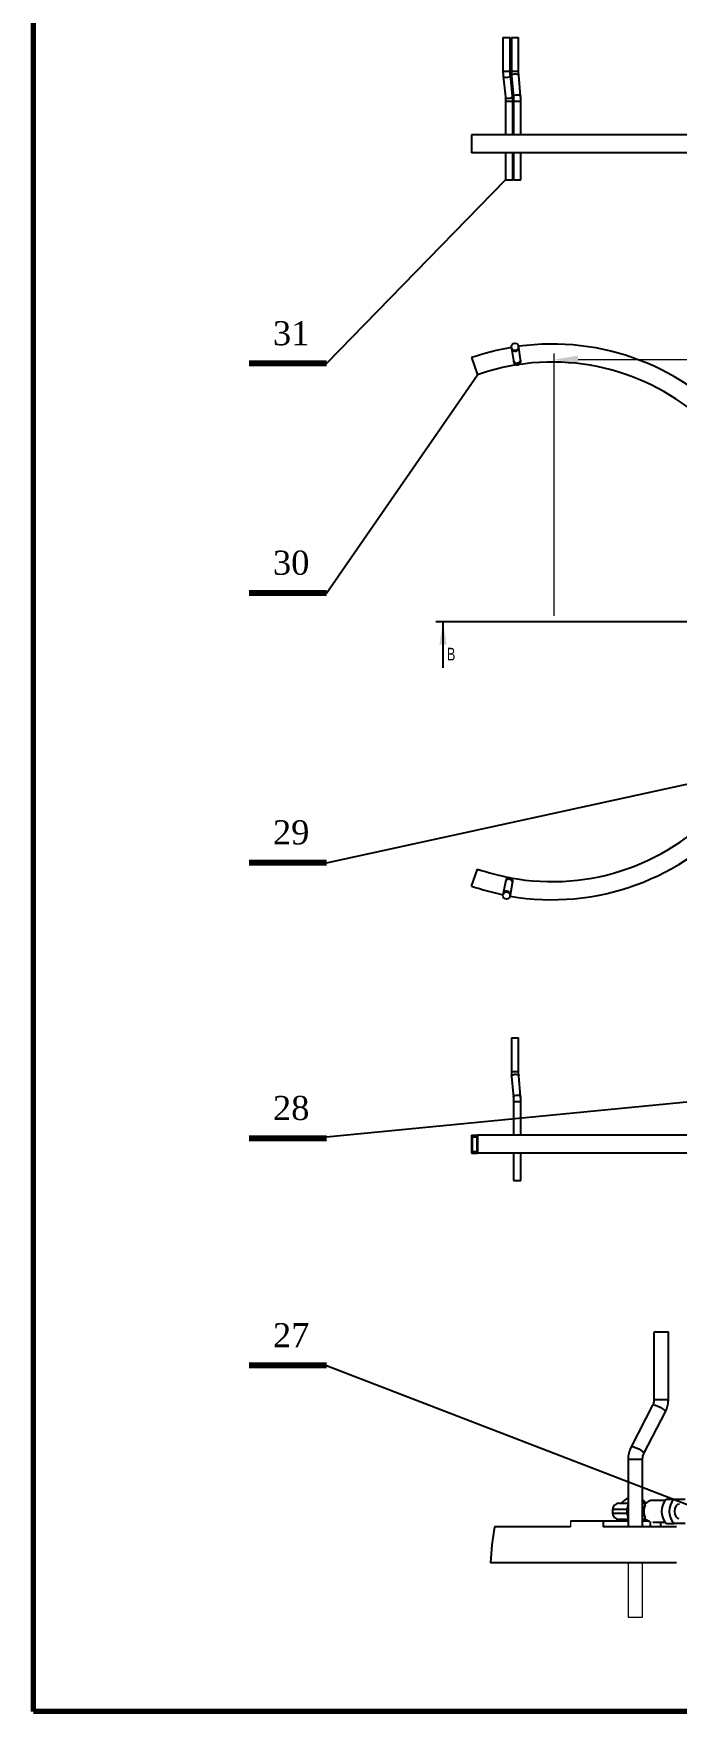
# Model space of a CAD drawing. Header units: millimetres. Extents: x -219 to 2642, y 0 to 2247.
# Drawn here: x -219 to -6, y 1406 to 1963 of the extents above; entities that cross this region are included whole.
import ezdxf

# ---------------------------------------------------------------- set-up
doc = ezdxf.new("R2010")
doc.units = ezdxf.units.MM
doc.header["$PDSIZE"] = -1
doc.layers.add('dddd', color=1, linetype='Continuous')
doc.layers.add('NETCOBAN', color=1, linetype='Continuous', lineweight=20)
doc.styles.add('dinh1', font='VNARIAL.TTF', dxfattribs={"oblique": 15})
doc.styles.add('SLDTEXTSTYLE0', font='TXT', dxfattribs={"width": 0.75})
doc.styles.get("Standard").update_dxf_attribs({"font": 'times_0.ttf'})
doc.dimstyles.new('kt_tq', dxfattribs={"dimtxt": 3.5, "dimasz": 8, "dimexe": 2, "dimexo": 2, "dimgap": 2, "dimtad": 1, "dimdec": 0, "dimlfac": 2.5, "dimzin": 0, "dimtxsty": 'dinh1', "dimcen": 0.09, "dimclrd": 21, "dimclre": 21, "dimclrt": 256, "dimadec": 0, "dimazin": 0, "dimtm": 1e-09, "dimtfac": 1, "dimtdec": 0, "dimtofl": 0, "dimtmove": 0, "dimatfit": 3, "dimfxl": 0.18, "dimtolj": 1, "dimtzin": 0, "dimlwd": 13, "dimlwe": 13, "dimarcsym": 0})

# ---------------------------------------------------------------- blocks, each defined once
blk = doc.blocks.new('*D6')
at = {"layer": 'Defpoints', "color": 21, "lineweight": 13, "ltscale": 0.5, "transparency": 16777216}
for p, q in [((283.37, 1871.45), (283.37, 1852.63)), ((-46.87, 1769.61), (-46.87, 1856.63)), ((-38.87, 1854.63), (275.37, 1854.63))]:
    blk.add_line(p, q, dxfattribs=at)
at = {"layer": 'Defpoints', "color": 0, "ltscale": 0.5, "transparency": 16777216}
for p in [(283.37, 1873.45), (283.37, 1854.63), (-46.87, 1767.61)]:
    blk.add_point(p, dxfattribs=at)
at = {"layer": 'Defpoints', "color": 21, "ltscale": 0.5, "transparency": 16777216}
for points in [[(-38.87, 1855.96), (-38.87, 1853.29), (-46.87, 1854.63)], [(275.37, 1855.96), (275.37, 1853.29), (283.37, 1854.63)]]:
    blk.add_solid(points, dxfattribs=at)
at = {"layer": 'Defpoints', "lineweight": 25, "ltscale": 0.5, "transparency": 16777216, "insert": (118.25, 1858.41), "char_height": 3.5, "attachment_point": 5, "style": 'dinh1'}
blk.add_mtext('\\A1;525', dxfattribs=at)

msp = doc.modelspace()

# ---------------------------------------------------------------- linework, layer by layer
for p, q in [((-63.81, 1961.56), (-63.81, 1950.36)), ((-63.81, 1961.56), (-63.55, 1961.56)), ((-63.55, 1961.56), (-61.41, 1961.56)), ((-61.41, 1950.36), (-61.41, 1961.56)), ((-61.02, 1961.56), (-61.02, 1950.36)), ((-61.02, 1961.56), (-58.62, 1961.56)), ((-58.62, 1950.36), (-58.62, 1961.56)), ((-63.81, 1950.36), (-63.55, 1950.36)), ((-63.72, 1948.73), (-62.98, 1941.81)), ((-63.55, 1950.36), (-61.41, 1950.36)), ((-60.59, 1942.07), (-61.34, 1948.99)), ((-61.02, 1950.36), (-58.62, 1950.36)), ((-60.95, 1948.76), (-60.35, 1941.84)), ((-57.95, 1942.05), (-58.56, 1948.97)), ((-62.91, 1940.44), (-62.91, 1929.25)), ((-62.91, 1940.44), (-62.66, 1940.44)), ((-62.66, 1940.44), (-60.51, 1940.44)), ((-60.51, 1929.25), (-60.51, 1940.44)), ((-60.29, 1940.44), (-60.29, 1929.25)), ((-60.29, 1940.44), (-57.89, 1940.44)), ((-57.89, 1929.25), (-57.89, 1940.44)), ((-74.2, 1929.25), (-74.2, 1923.25)), ((14.61, 1929.25), (-74.2, 1929.25)), ((33.5, 1923.25), (-74.2, 1923.25)), ((-62.91, 1923.25), (-62.91, 1914.25)), ((-60.51, 1914.25), (-60.51, 1923.25)), ((-60.29, 1923.25), (-60.29, 1914.25)), ((-57.89, 1914.25), (-57.89, 1923.25)), ((-62.91, 1914.25), (-62.66, 1914.25)), ((-62.66, 1914.25), (-60.51, 1914.25)), ((-60.29, 1914.25), (-57.89, 1914.25)), ((-74.2, 1855.28), (-72.22, 1849.62)), ((-60.94, 1858.29), (-60.34, 1854.34)), ((-57.96, 1854.7), (-58.57, 1858.65)), ((322.37, 1767.61), (-86.08, 1767.61)), ((-83.68, 1752.37), (-83.68, 1767.61)), ((-74.2, 1679.94), (-72.22, 1685.6)), ((-62.96, 1681.37), (-63.71, 1677.45)), ((-61.35, 1677), (-60.61, 1680.92)), ((-61.02, 1629.6), (-61.02, 1618.41)), ((-61.02, 1629.6), (-58.62, 1629.6)), ((-58.62, 1618.41), (-58.62, 1629.6)), ((-61.02, 1618.41), (-58.62, 1618.41)), ((-60.95, 1616.8), (-60.35, 1609.88)), ((-57.95, 1610.09), (-58.56, 1617.01)), ((-60.29, 1608.49), (-60.29, 1597.29)), ((-60.29, 1608.49), (-57.89, 1608.49)), ((-57.89, 1597.29), (-57.89, 1608.49)), ((-74.2, 1597.29), (-74.2, 1591.29)), ((-74.2, 1597.29), (-72.22, 1597.29)), ((-74, 1596.69), (-74, 1591.89)), ((-74, 1596.69), (-72.42, 1596.69)), ((-72.42, 1596.69), (-72.42, 1591.89)), ((-72.22, 1597.29), (-72.22, 1591.29)), ((-58.91, 1597.29), (-72.22, 1597.29)), ((9.8, 1597.29), (-58.91, 1597.29)), ((-74.2, 1591.29), (-72.22, 1591.29)), ((-74, 1591.89), (-72.42, 1591.89)), ((-58.91, 1591.29), (-72.22, 1591.29)), ((-60.29, 1591.29), (-60.29, 1582.29)), ((19.48, 1591.29), (-58.91, 1591.29)), ((-57.89, 1582.29), (-57.89, 1591.29)), ((-60.29, 1582.29), (-57.89, 1582.29)), ((-13.72, 1531.77), (-13.72, 1509.6)), ((-13.15, 1531.99), (-8.99, 1531.99)), ((-8.99, 1531.99), (-8.92, 1531.99)), ((-8.92, 1509.6), (-8.92, 1531.99)), ((-13.72, 1509.6), (-8.99, 1509.6)), ((-14.17, 1507.7), (-21.3, 1493.86)), ((-17.04, 1491.66), (-9.9, 1505.5)), ((-22.29, 1489.76), (-22.29, 1467.36)), ((-22.29, 1489.76), (-17.57, 1489.76)), ((-17.57, 1489.76), (-17.49, 1489.76)), ((-17.49, 1467.36), (-17.49, 1489.76)), ((-17.06, 1491.86), (-17.04, 1491.66)), ((-22.29, 1476.62), (-22.81, 1476.62)), ((-15.53, 1475.76), (-15.6, 1475.71)), ((-10.01, 1476.06), (-14.5, 1476.06)), ((-9.59, 1476.51), (-7.06, 1476.51)), ((-7.06, 1476.51), (-3.39, 1476.51)), ((-27.46, 1473.06), (-27.46, 1471.86)), ((-22.59, 1473.06), (-27.46, 1473.06)), ((-27.46, 1471.86), (-22.59, 1471.86)), ((-25.36, 1475.16), (-22.29, 1475.16)), ((-22.59, 1471.86), (-22.59, 1473.06)), ((-22.29, 1473.06), (-22.59, 1473.06)), ((-22.59, 1471.86), (-22.29, 1471.86)), ((-17.49, 1475.16), (-16.37, 1475.16)), ((-17.06, 1473.06), (-17.49, 1473.06)), ((-17.49, 1471.86), (-17.06, 1471.86)), ((-17.06, 1472.46), (-17.06, 1473.06)), ((-17.06, 1471.86), (-17.06, 1472.46)), ((-41.39, 1467.36), (-66.59, 1467.36)), ((-30.62, 1469.16), (-41.39, 1469.16)), ((-30.62, 1469.16), (-30.62, 1467.36)), ((-22.29, 1469.16), (-30.62, 1469.16)), ((-22.03, 1467.36), (-30.62, 1467.36)), ((-22.29, 1469.76), (-25.36, 1469.76)), ((-6.27, 1467.36), (-22.03, 1467.36)), ((-16.37, 1469.76), (-17.49, 1469.76)), ((-15.18, 1469.16), (-17.49, 1469.16)), ((-15.6, 1469.21), (-15.53, 1469.16)), ((-15.02, 1469.08), (-15.02, 1467.36)), ((-14.08, 1468.86), (-10.01, 1468.86)), ((-11.41, 1467.36), (-11.41, 1468.86)), ((-9.59, 1468.41), (-7.06, 1468.41)), ((-3.39, 1468.41), (-7.06, 1468.41)), ((-22.03, 1455.36), (-67.94, 1455.36)), ((-6.27, 1455.36), (-22.03, 1455.36))]:
    msp.add_line(p, q)
at = {"color": 8, "linetype": 'Continuous', "lineweight": 15}
for p, q in [((-8.99, 1509.6), (-8.92, 1509.6)), ((-9.93, 1505.7), (-9.9, 1505.5))]:
    msp.add_line(p, q, dxfattribs=at)
at = {"color": 7, "linetype": 'Continuous', "lineweight": 15}
for p, q in [((-41.39, 1469.16), (-41.39, 1467.36)), ((-22.29, 1455.36), (-22.29, 1437.36)), ((-17.49, 1437.36), (-17.49, 1455.36)), ((-22.29, 1437.36), (-17.57, 1437.36)), ((-17.57, 1437.36), (-17.49, 1437.36))]:
    msp.add_line(p, q, dxfattribs=at)
at = {"flags": 128}
for points in [[(-63.72, 1948.73), (-63.68, 1948.6), (-63.46, 1948.41)], [(-63.46, 1948.41), (-63.1, 1948.3), (-62.65, 1948.26), (-62.19, 1948.32), (-61.78, 1948.47), (-61.48, 1948.67), (-61.34, 1948.9), (-61.34, 1948.99)], [(-60.95, 1948.76), (-60.93, 1948.9), (-60.76, 1949.13), (-60.43, 1949.31), (-60, 1949.43), (-59.53, 1949.46), (-59.1, 1949.4), (-58.77, 1949.26), (-58.59, 1949.06), (-58.56, 1948.97)], [(-62.98, 1941.81), (-62.93, 1941.68), (-62.71, 1941.49)], [(-62.71, 1941.49), (-62.35, 1941.37), (-61.91, 1941.34), (-61.44, 1941.4), (-61.03, 1941.54), (-60.73, 1941.75), (-60.6, 1941.98), (-60.59, 1942.07)], [(-60.35, 1941.84), (-60.32, 1941.98), (-60.15, 1942.2), (-59.82, 1942.39), (-59.39, 1942.51), (-58.92, 1942.54), (-58.49, 1942.48), (-58.16, 1942.34), (-57.98, 1942.14), (-57.95, 1942.04)], [(-61.01, 1858.68), (-61, 1858.68), (-61, 1858.66), (-61, 1858.63), (-60.99, 1858.58), (-60.98, 1858.53), (-60.97, 1858.46), (-60.96, 1858.38), (-60.94, 1858.29)], [(-60.94, 1858.29), (-60.93, 1858.22), (-60.76, 1857.86), (-60.43, 1857.58), (-60, 1857.44), (-59.53, 1857.46), (-59.1, 1857.63), (-58.77, 1857.93), (-58.59, 1858.31), (-58.57, 1858.65)], [(-60.34, 1854.34), (-60.32, 1854.28), (-60.15, 1853.91), (-59.82, 1853.63), (-59.39, 1853.49), (-58.92, 1853.51), (-58.49, 1853.68), (-58.16, 1853.98), (-57.98, 1854.36), (-57.96, 1854.7)], [(-60.34, 1854.34), (-60.32, 1854.25), (-60.31, 1854.17), (-60.3, 1854.1), (-60.29, 1854.04), (-60.28, 1854), (-60.28, 1853.97), (-60.28, 1853.95), (-60.28, 1853.94)], [(-58.57, 1858.65), (-58.59, 1858.74), (-58.6, 1858.82), (-58.61, 1858.89), (-58.62, 1858.95), (-58.62, 1858.99), (-58.63, 1859.02), (-58.63, 1859.04), (-58.63, 1859.05)], [(-57.9, 1854.31), (-57.9, 1854.31), (-57.91, 1854.33), (-57.91, 1854.36), (-57.92, 1854.41), (-57.93, 1854.46), (-57.94, 1854.53), (-57.95, 1854.61), (-57.96, 1854.7)], [(-60.61, 1680.92), (-60.6, 1680.99), (-60.64, 1681.39), (-60.86, 1681.76), (-61.22, 1682.04), (-61.66, 1682.18), (-62.13, 1682.16), (-62.54, 1681.99), (-62.84, 1681.69), (-62.96, 1681.37)], [(-62.89, 1681.77), (-62.89, 1681.76), (-62.89, 1681.74), (-62.9, 1681.71), (-62.91, 1681.67), (-62.92, 1681.61), (-62.93, 1681.54), (-62.95, 1681.46), (-62.96, 1681.37)], [(-63.71, 1677.45), (-63.73, 1677.36), (-63.74, 1677.28), (-63.76, 1677.21), (-63.77, 1677.15), (-63.77, 1677.11), (-63.78, 1677.08), (-63.78, 1677.06), (-63.78, 1677.05)], [(-61.35, 1677), (-61.34, 1677.06), (-61.39, 1677.47), (-61.6, 1677.84), (-61.96, 1678.11), (-62.41, 1678.26), (-62.87, 1678.24), (-63.29, 1678.07), (-63.58, 1677.77), (-63.71, 1677.45)], [(-61.43, 1676.6), (-61.43, 1676.61), (-61.42, 1676.63), (-61.42, 1676.66), (-61.41, 1676.7), (-61.4, 1676.76), (-61.38, 1676.83), (-61.37, 1676.91), (-61.35, 1677)], [(-60.61, 1680.92), (-60.59, 1681.02), (-60.57, 1681.1), (-60.56, 1681.16), (-60.55, 1681.22), (-60.54, 1681.26), (-60.54, 1681.29), (-60.53, 1681.31), (-60.53, 1681.32)], [(-60.95, 1616.8), (-60.93, 1616.94), (-60.76, 1617.17), (-60.43, 1617.36), (-60, 1617.48), (-59.53, 1617.51), (-59.1, 1617.45), (-58.77, 1617.31), (-58.59, 1617.1), (-58.56, 1617.01)], [(-60.35, 1609.88), (-60.32, 1610.02), (-60.15, 1610.25), (-59.82, 1610.44), (-59.39, 1610.55), (-58.92, 1610.59), (-58.49, 1610.53), (-58.16, 1610.38), (-57.98, 1610.18), (-57.95, 1610.09)], [(-14.17, 1507.7), (-14.14, 1507.73), (-13.82, 1507.8), (-13.23, 1507.68), (-12.45, 1507.39), (-11.62, 1506.99), (-10.84, 1506.53), (-10.25, 1506.07), (-9.93, 1505.7)], [(-21.3, 1493.86), (-21.28, 1493.89), (-20.96, 1493.95), (-20.37, 1493.83), (-19.59, 1493.55), (-18.75, 1493.15), (-17.98, 1492.68), (-17.39, 1492.23), (-17.06, 1491.86)], [(-16.84, 1474.98), (-16.57, 1475.08), (-16.55, 1475.09)], [(-16.55, 1469.84), (-16.57, 1469.85), (-16.84, 1469.95)], [(-5.22, 1474.86), (-5.88, 1474.68), (-6.43, 1474.16), (-6.8, 1473.38), (-6.93, 1472.46), (-6.8, 1471.55), (-6.43, 1470.77), (-5.88, 1470.25), (-5.42, 1470.08)]]:
    msp.add_lwpolyline(points, dxfattribs=at)
for centre in [(-59.82, 1858.87), (-62.61, 1676.83)]:
    msp.add_circle(centre, 1.2)
for centre, radius, start, end in [((-47.49, 1778.81), 81, 39.9364, 97.9028), ((-47.49, 1778.81), 81, 99.6006, 109.2517), ((-59.09, 1854.12), 1.2, 188.7517, 8.7517), ((-47.49, 1778.81), 75, 98.7517, 109.2517), ((-47.49, 1778.81), 75, 40.1915, 98.7517), ((-47.49, 1756.41), 75, 259.2483, 319.8085), ((-47.49, 1756.41), 81, 260.0972, 320.0636), ((-47.49, 1756.41), 75, 250.7483, 259.2483), ((-61.71, 1681.54), 1.2, 349.2483, 169.2483), ((-47.49, 1756.41), 81, 250.7483, 258.3994), ((16.39, 1456.03), 81.5, 111.2463, 111.6771), ((-20.41, 1472.46), 4.8, 119.9979, 145.7719), ((-20.41, 1472.46), 4.8, 34.2274, 52.5515), ((-14.49, 1474.11), 1.95, 90.4906, 122.1883), ((-5.33, 1472.46), 5.88, 136.4296, 223.5704), ((-2.8, 1472.46), 5.88, 136.4296, 223.5704), ((-25.36, 1473.06), 2.1, 90.0001, 179.999), ((-25.36, 1471.86), 2.1, 180.001, 269.9999), ((-18.42, 1473.27), 4.17, 157.8219, 182.7679), ((-18.42, 1471.66), 4.17, 177.2321, 202.1781), ((-12.38, 1472.5), 4.69, 155.0173, 180.4255), ((-14.65, 1473.09), 2.41, 144.9022, 180.6543), ((-12.38, 1472.43), 4.69, 179.5741, 204.9827), ((-14.65, 1471.84), 2.41, 179.3457, 215.0978), ((18.06, 1451.76), 86.08, 169.5592, 177.6034), ((-20.4, 1472.47), 4.8, 214.2318, 223.4301), ((-20.41, 1472.47), 4.81, 316.5738, 325.7642)]:
    msp.add_arc(centre, radius, start, end)
for points, knots in [([(-63.81, 1950.36), (-63.8, 1950.22), (-63.8, 1949.81), (-63.77, 1949.26), (-63.74, 1948.87), (-63.72, 1948.73)], [0, 0, 0, 0, 0.249793, 0.728697, 1, 1, 1, 1]), ([(-61.34, 1948.99), (-61.35, 1949.1), (-61.38, 1949.4), (-61.4, 1949.87), (-61.4, 1950.23), (-61.41, 1950.36)], [0, 0, 0, 0, 0.249533, 0.719954, 1, 1, 1, 1]), ([(-61.02, 1950.36), (-61.02, 1950.22), (-61.02, 1949.82), (-60.99, 1949.27), (-60.96, 1948.89), (-60.95, 1948.76)], [0, 0, 0, 0, 0.249937, 0.729209, 1, 1, 1, 1]), ([(-58.56, 1948.97), (-58.57, 1949.07), (-58.6, 1949.38), (-58.62, 1949.86), (-58.62, 1950.23), (-58.62, 1950.36)], [0, 0, 0, 0, 0.24972, 0.721425, 1, 1, 1, 1]), ([(-62.98, 1941.81), (-62.97, 1941.71), (-62.94, 1941.41), (-62.91, 1940.94), (-62.91, 1940.58), (-62.91, 1940.44)], [0, 0, 0, 0, 0.249533, 0.719942, 1, 1, 1, 1]), ([(-60.51, 1940.44), (-60.51, 1940.58), (-60.51, 1940.99), (-60.54, 1941.55), (-60.58, 1941.93), (-60.59, 1942.07)], [0, 0, 0, 0, 0.249793, 0.728697, 1, 1, 1, 1]), ([(-60.35, 1941.84), (-60.34, 1941.73), (-60.31, 1941.42), (-60.29, 1940.94), (-60.29, 1940.58), (-60.29, 1940.44)], [0, 0, 0, 0, 0.249717, 0.721428, 1, 1, 1, 1]), ([(-57.89, 1940.44), (-57.89, 1940.58), (-57.89, 1940.99), (-57.91, 1941.53), (-57.94, 1941.91), (-57.95, 1942.05)], [0, 0, 0, 0, 0.249947, 0.729218, 1, 1, 1, 1]), ([(-61.02, 1618.41), (-61.02, 1618.27), (-61.02, 1617.86), (-60.99, 1617.32), (-60.96, 1616.94), (-60.95, 1616.8)], [0, 0, 0, 0, 0.249937, 0.729209, 1, 1, 1, 1]), ([(-58.56, 1617.01), (-58.57, 1617.12), (-58.6, 1617.43), (-58.62, 1617.91), (-58.62, 1618.27), (-58.62, 1618.41)], [0, 0, 0, 0, 0.24972, 0.721425, 1, 1, 1, 1]), ([(-60.35, 1609.88), (-60.34, 1609.78), (-60.31, 1609.47), (-60.29, 1608.99), (-60.29, 1608.62), (-60.29, 1608.49)], [0, 0, 0, 0, 0.249717, 0.721428, 1, 1, 1, 1]), ([(-57.89, 1608.49), (-57.89, 1608.63), (-57.89, 1609.03), (-57.91, 1609.58), (-57.94, 1609.96), (-57.95, 1610.09)], [0, 0, 0, 0, 0.249947, 0.729218, 1, 1, 1, 1]), ([(-13.72, 1509.6), (-13.72, 1509.43), (-13.74, 1508.89), (-13.9, 1508.25), (-14.12, 1507.81), (-14.17, 1507.7)], [0, 0, 0, 0, 0.25647, 0.8193977, 1, 1, 1, 1]), ([(-9.9, 1505.5), (-9.75, 1505.82), (-9.35, 1506.68), (-8.99, 1508.07), (-8.94, 1509.13), (-8.92, 1509.6)], [0, 0, 0, 0, 0.25003, 0.667809, 1, 1, 1, 1]), ([(-21.3, 1493.86), (-21.45, 1493.53), (-21.85, 1492.68), (-22.22, 1491.29), (-22.27, 1490.23), (-22.29, 1489.76)], [0, 0, 0, 0, 0.250026, 0.667801, 1, 1, 1, 1]), ([(-17.49, 1489.76), (-17.48, 1489.92), (-17.46, 1490.46), (-17.3, 1491.11), (-17.09, 1491.55), (-17.04, 1491.66)], [0, 0, 0, 0, 0.2564858, 0.8194072, 1, 1, 1, 1]), ([(-15.6, 1475.71), (-15.78, 1475.59), (-16.06, 1475.39), (-16.37, 1475.15), (-16.55, 1475.04), (-16.66, 1474.98), (-16.75, 1474.96), (-16.8, 1474.96), (-16.83, 1474.97), (-16.84, 1474.98)], [0, 0, 0, 0, 0.451137, 0.692447, 0.793647, 0.891633, 0.940606, 0.979915, 1, 1, 1, 1]), ([(-16.62, 1474.48), (-16.63, 1474.58), (-16.64, 1474.77), (-16.77, 1474.91), (-16.84, 1474.98)], [0, 0, 0, 0, 0.515096, 1, 1, 1, 1]), ([(-16.84, 1469.95), (-16.77, 1470.02), (-16.64, 1470.16), (-16.63, 1470.35), (-16.62, 1470.45)], [0, 0, 0, 0, 0.484904, 1, 1, 1, 1]), ([(-16.84, 1469.95), (-16.83, 1469.95), (-16.8, 1469.97), (-16.75, 1469.97), (-16.66, 1469.95), (-16.55, 1469.89), (-16.37, 1469.77), (-16.06, 1469.53), (-15.78, 1469.34), (-15.6, 1469.21)], [0, 0, 0, 0, 0.020085, 0.059394, 0.108367, 0.206353, 0.307553, 0.548863, 1, 1, 1, 1])]:
    msp.add_open_spline(points, degree=3, knots=knots)
msp.add_solid([(-83.68, 1767.61), (-84.9, 1759.99), (-82.46, 1759.99)])
at = {"layer": 'dddd', "lineweight": 70}
for p, q in [((-219.47, 1406.06), (-219.47, 2247.06)), ((969.53, 1406.06), (-219.47, 1406.06))]:
    msp.add_line(p, q, dxfattribs=at)
at = {"layer": 'dddd', "lineweight": 80}
for p, q in [((-122.27, 1853.29), (-148.02, 1853.29)), ((-122.27, 1777.14), (-148.02, 1777.14)), ((-122.27, 1687.67), (-148.02, 1687.67)), ((-122.27, 1596.2), (-148.02, 1596.2)), ((-122.27, 1520.86), (-148.02, 1520.86))]:
    msp.add_line(p, q, dxfattribs=at)
at = {"layer": 'Defpoints', "lineweight": 25, "ltscale": 0.5}
for p, q in [((-122.27, 1853.29), (-62.91, 1914.25)), ((-122.27, 1777.14), (-72.22, 1849.62)), ((-122.27, 1687.67), (34.59, 1721.89)), ((-122.27, 1596.72), (53.37, 1613.79)), ((-122.27, 1520.86), (14.36, 1468.2))]:
    msp.add_line(p, q, dxfattribs=at)

# ---------------------------------------------------------------- texts
at = {"insert": (-82.39, 1759), "char_height": 4.2, "attachment_point": 1, "style": 'SLDTEXTSTYLE0'}
msp.add_mtext('B', dxfattribs=at)
at = {"layer": 'NETCOBAN', "char_height": 8, "width": 7.979, "attachment_point": 5}
for s, insert in [('{\\fTimes New Roman|b0|i0|c0|p18;31}', (-134.04, 1863.34)), ('{\\fTimes New Roman|b0|i0|c0|p18;30}', (-134.04, 1787.19)), ('{\\fTimes New Roman|b0|i0|c0|p18;29}', (-134.04, 1697.72)), ('{\\fTimes New Roman|b0|i0|c0|p18;28}', (-134.04, 1606.25)), ('{\\fTimes New Roman|b0|i0|c0|p18;27}', (-134.04, 1530.91))]:
    msp.add_mtext(s, dxfattribs=dict(at, insert=insert))

# ---------------------------------------------------------------- dimensions: what is measured, and where the dimension line sits
at = {"layer": 'Defpoints', "lineweight": 25, "ltscale": 0.5}
dim = msp.add_linear_dim(base=(283.37, 1854.63), p1=(-46.87, 1767.61), p2=(283.37, 1873.45), text='525', dimstyle='kt_tq', dxfattribs=at)
dim.commit()
dim.dimension.update_dxf_attribs({"geometry": '*D6', "text_midpoint": (118.25, 1858.41)})

doc.saveas('drawing.dxf')
